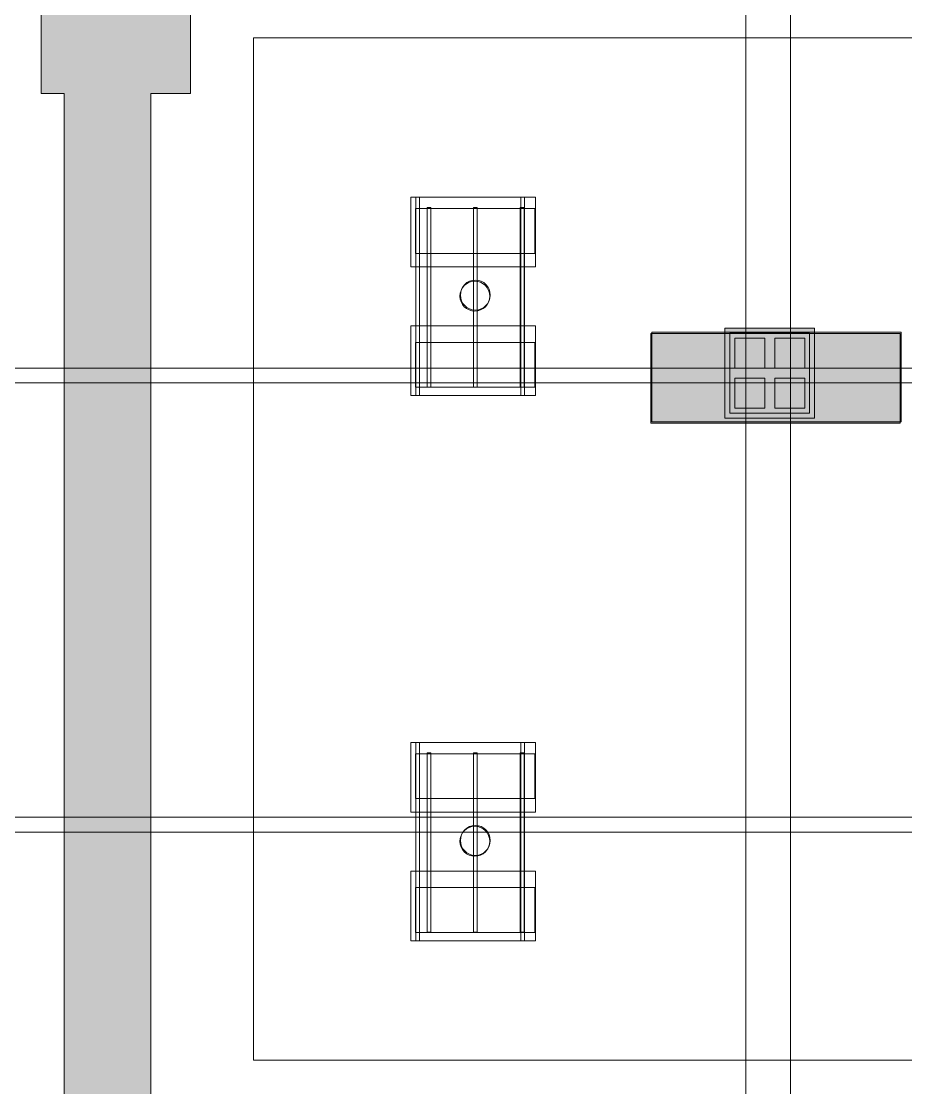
# Model space of a CAD drawing. Header units: inches. Extents: x -10671 to 1761, y -674 to 7170.
# Drawn here: x -1398.5 to -1043.7, y 1891.7 to 2319.4 of the extents above; entities that cross this region are included whole.
import ezdxf

# ---------------------------------------------------------------- set-up
doc = ezdxf.new("R2010")
doc.units = ezdxf.units.IN
doc.header["$LTSCALE"] = 19.2
doc.header["$MEASUREMENT"] = 0
for name, color, linetype, lineweight, true_color in [('DWG-bldg-utility box', 3, 'Continuous', 18, 0x00ff00), ('PDF', 6, 'Continuous', 5, 0xff00ff), ('Venue-Ceiling-HVAC', 7, 'Continuous', 5, 0xbbbbbb), ('Venue-NO HANG ZONE', 7, 'Continuous', 15, 0xdd0000), ('Venue-Rigging Steel-High', 7, 'Continuous', 5, 0x800000), ('Venue-Rigging Steel-Low', 7, 'Continuous', 5, 0x0000dd)]:
    doc.layers.add(name, color=color, linetype=linetype, lineweight=lineweight, true_color=true_color)
for name, color, linetype, lineweight in [('Venue-Ceiling-Lights', 7, 'Continuous', 5), ('Venue-Ceiling-Lights Circuits', 7, 'Continuous', 5), ('Venue-Floor Pockets', 7, 'Continuous', 5)]:
    doc.layers.add(name, color=color, linetype=linetype, lineweight=lineweight)

# ---------------------------------------------------------------- blocks, each defined once
blk = doc.blocks.new('FLOORBOX')
at = {"layer": 'Venue-Floor Pockets', "linetype": 'Continuous', "lineweight": 0, "true_color": 0xaaaaaa}
blk.add_hatch(color=253, dxfattribs=at).paths.add_polyline_path([(-18, 18), (18, 18), (18, -18), (-18, -18)])
at = {"layer": 'Venue-Floor Pockets', "linetype": 'Continuous', "lineweight": 0, "true_color": 0xbbbbbb}
blk.add_hatch(color=9, dxfattribs=at).paths.add_polyline_path([(-16, 16), (16, 16), (16, -16), (-16, -16)])
at = {"layer": 'Venue-Floor Pockets', "linetype": 'Continuous', "lineweight": 0, "true_color": 0xdddddd}
for points in [[(-14, 14), (-2, 14), (-2, 2), (-14, 2)], [(2, 14), (14, 14), (14, 2), (2, 2)], [(-14, -2), (-2, -2), (-2, -14), (-14, -14)], [(2, -2), (14, -2), (14, -14), (2, -14)]]:
    blk.add_hatch(color=254, dxfattribs=at).paths.add_polyline_path(points)
at = {"layer": 'Venue-Floor Pockets', "color": 7, "linetype": 'Continuous', "lineweight": 5, "flags": 128}
for points in [[(-18, 18), (18, 18), (18, -18), (-18, -18)], [(-16, 16), (16, 16), (16, -16), (-16, -16)], [(-14, 14), (-2, 14), (-2, 2), (-14, 2)], [(2, 14), (14, 14), (14, 2), (2, 2)], [(-14, -2), (-2, -2), (-2, -14), (-14, -14)], [(2, -2), (14, -2), (14, -14), (2, -14)]]:
    blk.add_lwpolyline(points, close=True, dxfattribs=at)
blk = doc.blocks.new('Group-2222-1')
at = {"layer": 'PDF'}
for points, invisible_edges in [([(-1222.46, 2208.02, 398), (-1219.91, 2214.18, 398), (-1214.28, 2214.74, 398), (-1222.46, 2208.02, 398)], 15), ([(-1214.28, 2214.74, 398), (-1214.28, 2203.65, 398), (-1222.46, 2208.02, 398), (-1214.28, 2214.74, 398)], 15), ([(-1214.28, 2214.74, 388), (-1219.91, 2214.18, 388), (-1222.46, 2210.36, 388), (-1214.28, 2214.74, 388)], 15), ([(-1214.28, 2203.65, 388), (-1214.28, 2214.74, 388), (-1222.46, 2210.36, 388), (-1214.28, 2203.65, 388)], 15), ([(-1222.46, 2210.36, 398), (-1221.57, 2212.53, 398), (-1219.91, 2214.18, 398), (-1222.46, 2210.36, 398)], 15), ([(-1222.46, 2208.02, 398), (-1222.46, 2210.36, 398), (-1219.91, 2214.18, 398), (-1222.46, 2208.02, 398)], 15), ([(-1219.91, 2214.18, 388), (-1221.57, 2212.53, 388), (-1222.46, 2210.36, 388), (-1219.91, 2214.18, 388)], 15), ([(-1222.46, 2210.36, 398), (-1222.12, 2211.49, 398), (-1221.57, 2212.53, 398), (-1222.46, 2210.36, 398)], 12), ([(-1221.57, 2212.53, 388), (-1222.12, 2211.49, 388), (-1222.46, 2210.36, 388), (-1221.57, 2212.53, 388)], 12), ([(-1221.57, 2212.53, 398), (-1220.82, 2213.44, 398), (-1219.91, 2214.18, 398), (-1221.57, 2212.53, 398)], 12), ([(-1219.91, 2214.18, 388), (-1220.82, 2213.44, 388), (-1221.57, 2212.53, 388), (-1219.91, 2214.18, 388)], 12), ([(-1219.91, 2214.18, 398), (-1218.88, 2214.74, 398), (-1217.75, 2215.08, 398), (-1219.91, 2214.18, 398)], 12), ([(-1219.91, 2214.18, 398), (-1217.75, 2215.08, 398), (-1214.28, 2214.74, 398), (-1219.91, 2214.18, 398)], 15), ([(-1217.75, 2215.08, 388), (-1218.88, 2214.74, 388), (-1219.91, 2214.18, 388), (-1217.75, 2215.08, 388)], 12), ([(-1214.28, 2214.74, 388), (-1217.75, 2215.08, 388), (-1219.91, 2214.18, 388), (-1214.28, 2214.74, 388)], 15), ([(-1217.75, 2215.08, 398), (-1216.58, 2215.19, 398), (-1215.41, 2215.08, 398), (-1217.75, 2215.08, 398)], 12), ([(-1215.41, 2215.08, 388), (-1216.58, 2215.19, 388), (-1217.75, 2215.08, 388), (-1215.41, 2215.08, 388)], 12), ([(-1217.75, 2215.08, 398), (-1215.41, 2215.08, 398), (-1214.28, 2214.74, 398), (-1217.75, 2215.08, 398)], 13), ([(-1214.28, 2214.74, 388), (-1215.41, 2215.08, 388), (-1217.75, 2215.08, 388), (-1214.28, 2214.74, 388)], 14), ([(-1214.28, 2214.74, 398), (-1213.25, 2214.18, 398), (-1212.34, 2213.44, 398), (-1214.28, 2214.74, 398)], 12), ([(-1214.28, 2214.74, 398), (-1212.34, 2213.44, 398), (-1211.59, 2212.53, 398), (-1214.28, 2214.74, 398)], 13), ([(-1214.28, 2214.74, 398), (-1211.59, 2212.53, 398), (-1210.69, 2208.02, 398), (-1214.28, 2214.74, 398)], 15), ([(-1214.28, 2214.74, 398), (-1210.69, 2208.02, 398), (-1214.28, 2203.65, 398), (-1214.28, 2214.74, 398)], 15), ([(-1212.34, 2213.44, 388), (-1213.25, 2214.18, 388), (-1214.28, 2214.74, 388), (-1212.34, 2213.44, 388)], 12), ([(-1211.59, 2212.53, 388), (-1212.34, 2213.44, 388), (-1214.28, 2214.74, 388), (-1211.59, 2212.53, 388)], 14), ([(-1210.69, 2210.36, 388), (-1211.59, 2212.53, 388), (-1214.28, 2214.74, 388), (-1210.69, 2210.36, 388)], 15), ([(-1214.28, 2203.65, 388), (-1210.69, 2210.36, 388), (-1214.28, 2214.74, 388), (-1214.28, 2203.65, 388)], 15), ([(-1211.59, 2212.53, 398), (-1211.04, 2211.49, 398), (-1210.69, 2210.36, 398), (-1211.59, 2212.53, 398)], 12), ([(-1211.59, 2212.53, 398), (-1210.69, 2210.36, 398), (-1210.69, 2208.02, 398), (-1211.59, 2212.53, 398)], 15), ([(-1210.69, 2210.36, 388), (-1211.04, 2211.49, 388), (-1211.59, 2212.53, 388), (-1210.69, 2210.36, 388)], 12), ([(-1222.46, 2208.02, 398), (-1222.58, 2209.19, 398), (-1222.46, 2210.36, 398), (-1222.46, 2208.02, 398)], 12), ([(-1222.46, 2210.36, 388), (-1222.58, 2209.19, 388), (-1222.46, 2208.02, 388), (-1222.46, 2210.36, 388)], 12), ([(-1222.46, 2210.36, 388), (-1222.46, 2208.02, 388), (-1219.91, 2204.2, 388), (-1222.46, 2210.36, 388)], 15), ([(-1222.46, 2210.36, 388), (-1219.91, 2204.2, 388), (-1214.28, 2203.65, 388), (-1222.46, 2210.36, 388)], 15), ([(-1221.57, 2205.86, 398), (-1222.12, 2206.9, 398), (-1222.46, 2208.02, 398), (-1221.57, 2205.86, 398)], 12), ([(-1219.91, 2204.2, 398), (-1221.57, 2205.86, 398), (-1222.46, 2208.02, 398), (-1219.91, 2204.2, 398)], 15), ([(-1214.28, 2203.65, 398), (-1219.91, 2204.2, 398), (-1222.46, 2208.02, 398), (-1214.28, 2203.65, 398)], 15), ([(-1222.46, 2208.02, 388), (-1222.12, 2206.9, 388), (-1221.57, 2205.86, 388), (-1222.46, 2208.02, 388)], 12), ([(-1222.46, 2208.02, 388), (-1221.57, 2205.86, 388), (-1219.91, 2204.2, 388), (-1222.46, 2208.02, 388)], 15), ([(-1214.28, 2203.65, 388), (-1211.59, 2205.86, 388), (-1210.69, 2210.36, 388), (-1214.28, 2203.65, 388)], 15), ([(-1210.69, 2208.02, 398), (-1211.59, 2205.86, 398), (-1214.28, 2203.65, 398), (-1210.69, 2208.02, 398)], 15), ([(-1211.59, 2205.86, 388), (-1210.69, 2208.02, 388), (-1210.69, 2210.36, 388), (-1211.59, 2205.86, 388)], 15), ([(-1210.69, 2208.02, 398), (-1211.04, 2206.9, 398), (-1211.59, 2205.86, 398), (-1210.69, 2208.02, 398)], 12), ([(-1211.59, 2205.86, 388), (-1211.04, 2206.9, 388), (-1210.69, 2208.02, 388), (-1211.59, 2205.86, 388)], 12), ([(-1210.69, 2210.36, 398), (-1210.58, 2209.19, 398), (-1210.69, 2208.02, 398), (-1210.69, 2210.36, 398)], 12), ([(-1210.69, 2208.02, 388), (-1210.58, 2209.19, 388), (-1210.69, 2210.36, 388), (-1210.69, 2208.02, 388)], 12), ([(-1219.91, 2204.2, 398), (-1220.82, 2204.95, 398), (-1221.57, 2205.86, 398), (-1219.91, 2204.2, 398)], 12), ([(-1221.57, 2205.86, 388), (-1220.82, 2204.95, 388), (-1219.91, 2204.2, 388), (-1221.57, 2205.86, 388)], 12), ([(-1217.75, 2203.31, 398), (-1218.88, 2203.65, 398), (-1219.91, 2204.2, 398), (-1217.75, 2203.31, 398)], 12), ([(-1214.28, 2203.65, 398), (-1217.75, 2203.31, 398), (-1219.91, 2204.2, 398), (-1214.28, 2203.65, 398)], 15), ([(-1219.91, 2204.2, 388), (-1218.88, 2203.65, 388), (-1217.75, 2203.31, 388), (-1219.91, 2204.2, 388)], 12), ([(-1219.91, 2204.2, 388), (-1217.75, 2203.31, 388), (-1214.28, 2203.65, 388), (-1219.91, 2204.2, 388)], 15), ([(-1214.28, 2203.65, 398), (-1215.41, 2203.31, 398), (-1217.75, 2203.31, 398), (-1214.28, 2203.65, 398)], 14), ([(-1217.75, 2203.31, 388), (-1215.41, 2203.31, 388), (-1214.28, 2203.65, 388), (-1217.75, 2203.31, 388)], 13), ([(-1215.41, 2203.31, 398), (-1216.58, 2203.19, 398), (-1217.75, 2203.31, 398), (-1215.41, 2203.31, 398)], 12), ([(-1217.75, 2203.31, 388), (-1216.58, 2203.19, 388), (-1215.41, 2203.31, 388), (-1217.75, 2203.31, 388)], 12), ([(-1211.59, 2205.86, 398), (-1212.34, 2204.95, 398), (-1214.28, 2203.65, 398), (-1211.59, 2205.86, 398)], 14), ([(-1214.28, 2203.65, 388), (-1212.34, 2204.95, 388), (-1211.59, 2205.86, 388), (-1214.28, 2203.65, 388)], 13), ([(-1212.34, 2204.95, 398), (-1213.25, 2204.2, 398), (-1214.28, 2203.65, 398), (-1212.34, 2204.95, 398)], 12), ([(-1214.28, 2203.65, 388), (-1213.25, 2204.2, 388), (-1212.34, 2204.95, 388), (-1214.28, 2203.65, 388)], 12)]:
    blk.add_3dface(points, dxfattribs=dict(at, invisible_edges=invisible_edges))
for points in [[(-1222.46, 2210.36, 388), (-1222.46, 2210.36, 398), (-1222.12, 2211.49, 398), (-1222.12, 2211.49, 388)], [(-1222.12, 2211.49, 388), (-1222.12, 2211.49, 398), (-1221.57, 2212.53, 398), (-1221.57, 2212.53, 388)], [(-1221.57, 2212.53, 388), (-1221.57, 2212.53, 398), (-1220.82, 2213.44, 398), (-1220.82, 2213.44, 388)], [(-1220.82, 2213.44, 388), (-1220.82, 2213.44, 398), (-1219.91, 2214.18, 398), (-1219.91, 2214.18, 388)], [(-1219.91, 2214.18, 388), (-1219.91, 2214.18, 398), (-1218.88, 2214.74, 398), (-1218.88, 2214.74, 388)], [(-1218.88, 2214.74, 388), (-1218.88, 2214.74, 398), (-1217.75, 2215.08, 398), (-1217.75, 2215.08, 388)], [(-1217.75, 2215.08, 388), (-1217.75, 2215.08, 398), (-1216.58, 2215.19, 398), (-1216.58, 2215.19, 388)], [(-1216.58, 2215.19, 388), (-1216.58, 2215.19, 398), (-1215.41, 2215.08, 398), (-1215.41, 2215.08, 388)], [(-1215.41, 2215.08, 388), (-1215.41, 2215.08, 398), (-1214.28, 2214.74, 398), (-1214.28, 2214.74, 388)], [(-1214.28, 2214.74, 388), (-1214.28, 2214.74, 398), (-1213.25, 2214.18, 398), (-1213.25, 2214.18, 388)], [(-1213.25, 2214.18, 388), (-1213.25, 2214.18, 398), (-1212.34, 2213.44, 398), (-1212.34, 2213.44, 388)], [(-1212.34, 2213.44, 388), (-1212.34, 2213.44, 398), (-1211.59, 2212.53, 398), (-1211.59, 2212.53, 388)], [(-1211.59, 2212.53, 388), (-1211.59, 2212.53, 398), (-1211.04, 2211.49, 398), (-1211.04, 2211.49, 388)], [(-1211.04, 2211.49, 388), (-1211.04, 2211.49, 398), (-1210.69, 2210.36, 398), (-1210.69, 2210.36, 388)], [(-1222.58, 2209.19, 388), (-1222.58, 2209.19, 398), (-1222.46, 2210.36, 398), (-1222.46, 2210.36, 388)], [(-1222.46, 2208.02, 388), (-1222.46, 2208.02, 398), (-1222.58, 2209.19, 398), (-1222.58, 2209.19, 388)], [(-1222.12, 2206.9, 388), (-1222.12, 2206.9, 398), (-1222.46, 2208.02, 398), (-1222.46, 2208.02, 388)], [(-1221.57, 2205.86, 388), (-1221.57, 2205.86, 398), (-1222.12, 2206.9, 398), (-1222.12, 2206.9, 388)], [(-1211.04, 2206.9, 388), (-1211.04, 2206.9, 398), (-1211.59, 2205.86, 398), (-1211.59, 2205.86, 388)], [(-1210.69, 2208.02, 388), (-1210.69, 2208.02, 398), (-1211.04, 2206.9, 398), (-1211.04, 2206.9, 388)], [(-1210.69, 2210.36, 388), (-1210.69, 2210.36, 398), (-1210.58, 2209.19, 398), (-1210.58, 2209.19, 388)], [(-1210.58, 2209.19, 388), (-1210.58, 2209.19, 398), (-1210.69, 2208.02, 398), (-1210.69, 2208.02, 388)], [(-1220.82, 2204.95, 388), (-1220.82, 2204.95, 398), (-1221.57, 2205.86, 398), (-1221.57, 2205.86, 388)], [(-1219.91, 2204.2, 388), (-1219.91, 2204.2, 398), (-1220.82, 2204.95, 398), (-1220.82, 2204.95, 388)], [(-1218.88, 2203.65, 388), (-1218.88, 2203.65, 398), (-1219.91, 2204.2, 398), (-1219.91, 2204.2, 388)], [(-1217.75, 2203.31, 388), (-1217.75, 2203.31, 398), (-1218.88, 2203.65, 398), (-1218.88, 2203.65, 388)], [(-1216.58, 2203.19, 388), (-1216.58, 2203.19, 398), (-1217.75, 2203.31, 398), (-1217.75, 2203.31, 388)], [(-1215.41, 2203.31, 388), (-1215.41, 2203.31, 398), (-1216.58, 2203.19, 398), (-1216.58, 2203.19, 388)], [(-1214.28, 2203.65, 388), (-1214.28, 2203.65, 398), (-1215.41, 2203.31, 398), (-1215.41, 2203.31, 388)], [(-1213.25, 2204.2, 388), (-1213.25, 2204.2, 398), (-1214.28, 2203.65, 398), (-1214.28, 2203.65, 388)], [(-1212.34, 2204.95, 388), (-1212.34, 2204.95, 398), (-1213.25, 2204.2, 398), (-1213.25, 2204.2, 388)], [(-1211.59, 2205.86, 388), (-1211.59, 2205.86, 398), (-1212.34, 2204.95, 398), (-1212.34, 2204.95, 388)]]:
    blk.add_3dface(points, dxfattribs=at)
blk = doc.blocks.new('Group-2223-1')
at = {"layer": 'PDF'}
for points in [[(-1240.45, 2244.3, 393.91), (-1240.45, 2244.3, 397.91), (-1192.45, 2244.3, 397.91), (-1192.45, 2244.3, 393.91)], [(-1240.45, 2226.3, 393.91), (-1240.45, 2226.3, 397.91), (-1240.45, 2244.3, 397.91), (-1240.45, 2244.3, 393.91)], [(-1192.45, 2244.3, 397.91), (-1240.45, 2244.3, 397.91), (-1240.45, 2226.3, 397.91), (-1192.45, 2226.3, 397.91)], [(-1192.45, 2226.3, 393.91), (-1240.45, 2226.3, 393.91), (-1240.45, 2244.3, 393.91), (-1192.45, 2244.3, 393.91)], [(-1192.45, 2244.3, 393.91), (-1192.45, 2244.3, 397.91), (-1192.45, 2226.3, 397.91), (-1192.45, 2226.3, 393.91)], [(-1192.45, 2226.3, 393.91), (-1192.45, 2226.3, 397.91), (-1240.45, 2226.3, 397.91), (-1240.45, 2226.3, 393.91)]]:
    blk.add_3dface(points, dxfattribs=at)
blk = doc.blocks.new('Group-2224-1')
at = {"layer": 'PDF'}
for points in [[(-1198.35, 2244.69, 397.97), (-1198.35, 2244.69, 398.97), (-1196.85, 2244.69, 398.97), (-1196.85, 2244.69, 397.97)], [(-1198.35, 2172.69, 397.97), (-1198.35, 2172.69, 398.97), (-1198.35, 2244.69, 398.97), (-1198.35, 2244.69, 397.97)], [(-1196.85, 2244.69, 398.97), (-1198.35, 2244.69, 398.97), (-1198.35, 2172.69, 398.97), (-1196.85, 2172.69, 398.97)], [(-1196.85, 2172.69, 397.97), (-1198.35, 2172.69, 397.97), (-1198.35, 2244.69, 397.97), (-1196.85, 2244.69, 397.97)], [(-1196.85, 2244.69, 397.97), (-1196.85, 2244.69, 398.97), (-1196.85, 2172.69, 398.97), (-1196.85, 2172.69, 397.97)], [(-1196.85, 2172.69, 397.97), (-1196.85, 2172.69, 398.97), (-1198.35, 2172.69, 398.97), (-1198.35, 2172.69, 397.97)]]:
    blk.add_3dface(points, dxfattribs=at)
blk = doc.blocks.new('Group-2225-1')
at = {"layer": 'PDF'}
for points in [[(-1217.17, 2244.69, 397.97), (-1217.17, 2244.69, 398.97), (-1215.67, 2244.69, 398.97), (-1215.67, 2244.69, 397.97)], [(-1217.17, 2172.69, 397.97), (-1217.17, 2172.69, 398.97), (-1217.17, 2244.69, 398.97), (-1217.17, 2244.69, 397.97)], [(-1215.67, 2244.69, 398.97), (-1217.17, 2244.69, 398.97), (-1217.17, 2172.69, 398.97), (-1215.67, 2172.69, 398.97)], [(-1215.67, 2172.69, 397.97), (-1217.17, 2172.69, 397.97), (-1217.17, 2244.69, 397.97), (-1215.67, 2244.69, 397.97)], [(-1215.67, 2244.69, 397.97), (-1215.67, 2244.69, 398.97), (-1215.67, 2172.69, 398.97), (-1215.67, 2172.69, 397.97)], [(-1215.67, 2172.69, 397.97), (-1215.67, 2172.69, 398.97), (-1217.17, 2172.69, 398.97), (-1217.17, 2172.69, 397.97)]]:
    blk.add_3dface(points, dxfattribs=at)
blk = doc.blocks.new('Group-2226-1')
at = {"layer": 'PDF'}
for points in [[(-1235.77, 2244.69, 397.97), (-1235.77, 2244.69, 398.97), (-1234.27, 2244.69, 398.97), (-1234.27, 2244.69, 397.97)], [(-1235.77, 2172.69, 397.97), (-1235.77, 2172.69, 398.97), (-1235.77, 2244.69, 398.97), (-1235.77, 2244.69, 397.97)], [(-1234.27, 2244.69, 398.97), (-1235.77, 2244.69, 398.97), (-1235.77, 2172.69, 398.97), (-1234.27, 2172.69, 398.97)], [(-1234.27, 2172.69, 397.97), (-1235.77, 2172.69, 397.97), (-1235.77, 2244.69, 397.97), (-1234.27, 2244.69, 397.97)], [(-1234.27, 2244.69, 397.97), (-1234.27, 2244.69, 398.97), (-1234.27, 2172.69, 398.97), (-1234.27, 2172.69, 397.97)], [(-1234.27, 2172.69, 397.97), (-1234.27, 2172.69, 398.97), (-1235.77, 2172.69, 398.97), (-1235.77, 2172.69, 397.97)]]:
    blk.add_3dface(points, dxfattribs=at)
blk = doc.blocks.new('Group-2227-1')
at = {"layer": 'PDF'}
for points in [[(-1240.45, 2190.67, 393.91), (-1240.45, 2190.67, 397.91), (-1192.45, 2190.67, 397.91), (-1192.45, 2190.67, 393.91)], [(-1240.45, 2172.67, 393.91), (-1240.45, 2172.67, 397.91), (-1240.45, 2190.67, 397.91), (-1240.45, 2190.67, 393.91)], [(-1192.45, 2190.67, 397.91), (-1240.45, 2190.67, 397.91), (-1240.45, 2172.67, 397.91), (-1192.45, 2172.67, 397.91)], [(-1192.45, 2172.67, 393.91), (-1240.45, 2172.67, 393.91), (-1240.45, 2190.67, 393.91), (-1192.45, 2190.67, 393.91)], [(-1192.45, 2190.67, 393.91), (-1192.45, 2190.67, 397.91), (-1192.45, 2172.67, 397.91), (-1192.45, 2172.67, 393.91)], [(-1192.45, 2172.67, 393.91), (-1192.45, 2172.67, 397.91), (-1240.45, 2172.67, 397.91), (-1240.45, 2172.67, 393.91)]]:
    blk.add_3dface(points, dxfattribs=at)
blk = doc.blocks.new('Group-2228-1')
at = {"layer": 'PDF'}
for name in ['Group-2223-1', 'Group-2226-1', 'Group-2225-1', 'Group-2224-1', 'Group-2222-1', 'Group-2227-1']:
    blk.add_blockref(name, (0, 0), dxfattribs=at)
blk = doc.blocks.new('Group-2229-1')
at = {"layer": 'PDF'}
for points, invisible_edges in [([(-1222.46, 1989.38, 398), (-1222.12, 1992.84, 398), (-1219.91, 1995.54, 398), (-1222.46, 1989.38, 398)], 15), ([(-1222.46, 1989.38, 398), (-1219.91, 1995.54, 398), (-1211.04, 1992.84, 398), (-1222.46, 1989.38, 398)], 15), ([(-1217.75, 1996.43, 388), (-1219.91, 1995.54, 388), (-1222.12, 1992.84, 388), (-1217.75, 1996.43, 388)], 15), ([(-1213.25, 1995.54, 388), (-1217.75, 1996.43, 388), (-1222.12, 1992.84, 388), (-1213.25, 1995.54, 388)], 15), ([(-1222.12, 1992.84, 398), (-1221.57, 1993.88, 398), (-1219.91, 1995.54, 398), (-1222.12, 1992.84, 398)], 14), ([(-1219.91, 1995.54, 388), (-1221.57, 1993.88, 388), (-1222.12, 1992.84, 388), (-1219.91, 1995.54, 388)], 13), ([(-1210.69, 1989.38, 388), (-1213.25, 1995.54, 388), (-1222.12, 1992.84, 388), (-1210.69, 1989.38, 388)], 15), ([(-1221.57, 1993.88, 398), (-1220.82, 1994.79, 398), (-1219.91, 1995.54, 398), (-1221.57, 1993.88, 398)], 12), ([(-1219.91, 1995.54, 388), (-1220.82, 1994.79, 388), (-1221.57, 1993.88, 388), (-1219.91, 1995.54, 388)], 12), ([(-1219.91, 1995.54, 398), (-1218.88, 1996.09, 398), (-1217.75, 1996.43, 398), (-1219.91, 1995.54, 398)], 12), ([(-1219.91, 1995.54, 398), (-1217.75, 1996.43, 398), (-1215.41, 1996.43, 398), (-1219.91, 1995.54, 398)], 15), ([(-1219.91, 1995.54, 398), (-1215.41, 1996.43, 398), (-1211.04, 1992.84, 398), (-1219.91, 1995.54, 398)], 15), ([(-1217.75, 1996.43, 388), (-1218.88, 1996.09, 388), (-1219.91, 1995.54, 388), (-1217.75, 1996.43, 388)], 12), ([(-1217.75, 1996.43, 398), (-1216.58, 1996.55, 398), (-1215.41, 1996.43, 398), (-1217.75, 1996.43, 398)], 12), ([(-1215.41, 1996.43, 388), (-1216.58, 1996.55, 388), (-1217.75, 1996.43, 388), (-1215.41, 1996.43, 388)], 12), ([(-1213.25, 1995.54, 388), (-1215.41, 1996.43, 388), (-1217.75, 1996.43, 388), (-1213.25, 1995.54, 388)], 15), ([(-1215.41, 1996.43, 398), (-1214.28, 1996.09, 398), (-1213.25, 1995.54, 398), (-1215.41, 1996.43, 398)], 12), ([(-1215.41, 1996.43, 398), (-1213.25, 1995.54, 398), (-1211.04, 1992.84, 398), (-1215.41, 1996.43, 398)], 15), ([(-1213.25, 1995.54, 388), (-1214.28, 1996.09, 388), (-1215.41, 1996.43, 388), (-1213.25, 1995.54, 388)], 12), ([(-1213.25, 1995.54, 398), (-1212.34, 1994.79, 398), (-1211.59, 1993.88, 398), (-1213.25, 1995.54, 398)], 12), ([(-1213.25, 1995.54, 398), (-1211.59, 1993.88, 398), (-1211.04, 1992.84, 398), (-1213.25, 1995.54, 398)], 13), ([(-1211.59, 1993.88, 388), (-1212.34, 1994.79, 388), (-1213.25, 1995.54, 388), (-1211.59, 1993.88, 388)], 12), ([(-1211.04, 1992.84, 388), (-1211.59, 1993.88, 388), (-1213.25, 1995.54, 388), (-1211.04, 1992.84, 388)], 14), ([(-1210.69, 1989.38, 388), (-1211.04, 1992.84, 388), (-1213.25, 1995.54, 388), (-1210.69, 1989.38, 388)], 15), ([(-1222.58, 1990.55, 398), (-1222.46, 1991.72, 398), (-1222.12, 1992.84, 398), (-1222.58, 1990.55, 398)], 12), ([(-1222.46, 1989.38, 398), (-1222.58, 1990.55, 398), (-1222.12, 1992.84, 398), (-1222.46, 1989.38, 398)], 14), ([(-1222.12, 1992.84, 388), (-1222.46, 1991.72, 388), (-1222.58, 1990.55, 388), (-1222.12, 1992.84, 388)], 12), ([(-1222.12, 1992.84, 388), (-1222.58, 1990.55, 388), (-1222.46, 1989.38, 388), (-1222.12, 1992.84, 388)], 13), ([(-1211.04, 1992.84, 398), (-1213.25, 1985.56, 398), (-1222.46, 1989.38, 398), (-1211.04, 1992.84, 398)], 15), ([(-1222.12, 1992.84, 388), (-1222.46, 1989.38, 388), (-1219.91, 1985.56, 388), (-1222.12, 1992.84, 388)], 15), ([(-1221.57, 1987.21, 398), (-1222.12, 1988.25, 398), (-1222.46, 1989.38, 398), (-1221.57, 1987.21, 398)], 12), ([(-1219.91, 1985.56, 398), (-1221.57, 1987.21, 398), (-1222.46, 1989.38, 398), (-1219.91, 1985.56, 398)], 15), ([(-1217.75, 1984.66, 398), (-1219.91, 1985.56, 398), (-1222.46, 1989.38, 398), (-1217.75, 1984.66, 398)], 15), ([(-1213.25, 1985.56, 398), (-1217.75, 1984.66, 398), (-1222.46, 1989.38, 398), (-1213.25, 1985.56, 398)], 15), ([(-1222.46, 1989.38, 388), (-1222.12, 1988.25, 388), (-1221.57, 1987.21, 388), (-1222.46, 1989.38, 388)], 12), ([(-1222.46, 1989.38, 388), (-1221.57, 1987.21, 388), (-1219.91, 1985.56, 388), (-1222.46, 1989.38, 388)], 15), ([(-1222.12, 1992.84, 388), (-1219.91, 1985.56, 388), (-1210.69, 1989.38, 388), (-1222.12, 1992.84, 388)], 15), ([(-1219.91, 1985.56, 388), (-1215.41, 1984.66, 388), (-1210.69, 1989.38, 388), (-1219.91, 1985.56, 388)], 15), ([(-1215.41, 1984.66, 388), (-1213.25, 1985.56, 388), (-1210.69, 1989.38, 388), (-1215.41, 1984.66, 388)], 15), ([(-1211.04, 1992.84, 398), (-1210.69, 1989.38, 398), (-1213.25, 1985.56, 398), (-1211.04, 1992.84, 398)], 15), ([(-1210.69, 1989.38, 398), (-1211.59, 1987.21, 398), (-1213.25, 1985.56, 398), (-1210.69, 1989.38, 398)], 15), ([(-1213.25, 1985.56, 388), (-1211.59, 1987.21, 388), (-1210.69, 1989.38, 388), (-1213.25, 1985.56, 388)], 15), ([(-1210.69, 1989.38, 398), (-1211.04, 1988.25, 398), (-1211.59, 1987.21, 398), (-1210.69, 1989.38, 398)], 12), ([(-1211.59, 1987.21, 388), (-1211.04, 1988.25, 388), (-1210.69, 1989.38, 388), (-1211.59, 1987.21, 388)], 12), ([(-1211.04, 1992.84, 398), (-1210.69, 1991.72, 398), (-1210.58, 1990.55, 398), (-1211.04, 1992.84, 398)], 12), ([(-1211.04, 1992.84, 398), (-1210.58, 1990.55, 398), (-1210.69, 1989.38, 398), (-1211.04, 1992.84, 398)], 13), ([(-1210.58, 1990.55, 388), (-1210.69, 1991.72, 388), (-1211.04, 1992.84, 388), (-1210.58, 1990.55, 388)], 12), ([(-1210.69, 1989.38, 388), (-1210.58, 1990.55, 388), (-1211.04, 1992.84, 388), (-1210.69, 1989.38, 388)], 14), ([(-1219.91, 1985.56, 398), (-1220.82, 1986.31, 398), (-1221.57, 1987.21, 398), (-1219.91, 1985.56, 398)], 12), ([(-1221.57, 1987.21, 388), (-1220.82, 1986.31, 388), (-1219.91, 1985.56, 388), (-1221.57, 1987.21, 388)], 12), ([(-1217.75, 1984.66, 398), (-1218.88, 1985.01, 398), (-1219.91, 1985.56, 398), (-1217.75, 1984.66, 398)], 12), ([(-1219.91, 1985.56, 388), (-1218.88, 1985.01, 388), (-1217.75, 1984.66, 388), (-1219.91, 1985.56, 388)], 12), ([(-1219.91, 1985.56, 388), (-1217.75, 1984.66, 388), (-1215.41, 1984.66, 388), (-1219.91, 1985.56, 388)], 15), ([(-1213.25, 1985.56, 398), (-1215.41, 1984.66, 398), (-1217.75, 1984.66, 398), (-1213.25, 1985.56, 398)], 15), ([(-1215.41, 1984.66, 398), (-1216.58, 1984.55, 398), (-1217.75, 1984.66, 398), (-1215.41, 1984.66, 398)], 12), ([(-1217.75, 1984.66, 388), (-1216.58, 1984.55, 388), (-1215.41, 1984.66, 388), (-1217.75, 1984.66, 388)], 12), ([(-1213.25, 1985.56, 398), (-1214.28, 1985.01, 398), (-1215.41, 1984.66, 398), (-1213.25, 1985.56, 398)], 12), ([(-1215.41, 1984.66, 388), (-1214.28, 1985.01, 388), (-1213.25, 1985.56, 388), (-1215.41, 1984.66, 388)], 12), ([(-1211.59, 1987.21, 398), (-1212.34, 1986.31, 398), (-1213.25, 1985.56, 398), (-1211.59, 1987.21, 398)], 12), ([(-1213.25, 1985.56, 388), (-1212.34, 1986.31, 388), (-1211.59, 1987.21, 388), (-1213.25, 1985.56, 388)], 12)]:
    blk.add_3dface(points, dxfattribs=dict(at, invisible_edges=invisible_edges))
for points in [[(-1222.12, 1992.84, 388), (-1222.12, 1992.84, 398), (-1221.57, 1993.88, 398), (-1221.57, 1993.88, 388)], [(-1221.57, 1993.88, 388), (-1221.57, 1993.88, 398), (-1220.82, 1994.79, 398), (-1220.82, 1994.79, 388)], [(-1220.82, 1994.79, 388), (-1220.82, 1994.79, 398), (-1219.91, 1995.54, 398), (-1219.91, 1995.54, 388)], [(-1219.91, 1995.54, 388), (-1219.91, 1995.54, 398), (-1218.88, 1996.09, 398), (-1218.88, 1996.09, 388)], [(-1218.88, 1996.09, 388), (-1218.88, 1996.09, 398), (-1217.75, 1996.43, 398), (-1217.75, 1996.43, 388)], [(-1217.75, 1996.43, 388), (-1217.75, 1996.43, 398), (-1216.58, 1996.55, 398), (-1216.58, 1996.55, 388)], [(-1216.58, 1996.55, 388), (-1216.58, 1996.55, 398), (-1215.41, 1996.43, 398), (-1215.41, 1996.43, 388)], [(-1215.41, 1996.43, 388), (-1215.41, 1996.43, 398), (-1214.28, 1996.09, 398), (-1214.28, 1996.09, 388)], [(-1214.28, 1996.09, 388), (-1214.28, 1996.09, 398), (-1213.25, 1995.54, 398), (-1213.25, 1995.54, 388)], [(-1213.25, 1995.54, 388), (-1213.25, 1995.54, 398), (-1212.34, 1994.79, 398), (-1212.34, 1994.79, 388)], [(-1212.34, 1994.79, 388), (-1212.34, 1994.79, 398), (-1211.59, 1993.88, 398), (-1211.59, 1993.88, 388)], [(-1211.59, 1993.88, 388), (-1211.59, 1993.88, 398), (-1211.04, 1992.84, 398), (-1211.04, 1992.84, 388)], [(-1222.58, 1990.55, 388), (-1222.58, 1990.55, 398), (-1222.46, 1991.72, 398), (-1222.46, 1991.72, 388)], [(-1222.46, 1989.38, 388), (-1222.46, 1989.38, 398), (-1222.58, 1990.55, 398), (-1222.58, 1990.55, 388)], [(-1222.46, 1991.72, 388), (-1222.46, 1991.72, 398), (-1222.12, 1992.84, 398), (-1222.12, 1992.84, 388)], [(-1222.12, 1988.25, 388), (-1222.12, 1988.25, 398), (-1222.46, 1989.38, 398), (-1222.46, 1989.38, 388)], [(-1211.04, 1992.84, 388), (-1211.04, 1992.84, 398), (-1210.69, 1991.72, 398), (-1210.69, 1991.72, 388)], [(-1210.69, 1989.38, 388), (-1210.69, 1989.38, 398), (-1211.04, 1988.25, 398), (-1211.04, 1988.25, 388)], [(-1210.69, 1991.72, 388), (-1210.69, 1991.72, 398), (-1210.58, 1990.55, 398), (-1210.58, 1990.55, 388)], [(-1210.58, 1990.55, 388), (-1210.58, 1990.55, 398), (-1210.69, 1989.38, 398), (-1210.69, 1989.38, 388)], [(-1221.57, 1987.21, 388), (-1221.57, 1987.21, 398), (-1222.12, 1988.25, 398), (-1222.12, 1988.25, 388)], [(-1220.82, 1986.31, 388), (-1220.82, 1986.31, 398), (-1221.57, 1987.21, 398), (-1221.57, 1987.21, 388)], [(-1219.91, 1985.56, 388), (-1219.91, 1985.56, 398), (-1220.82, 1986.31, 398), (-1220.82, 1986.31, 388)], [(-1218.88, 1985.01, 388), (-1218.88, 1985.01, 398), (-1219.91, 1985.56, 398), (-1219.91, 1985.56, 388)], [(-1217.75, 1984.66, 388), (-1217.75, 1984.66, 398), (-1218.88, 1985.01, 398), (-1218.88, 1985.01, 388)], [(-1216.58, 1984.55, 388), (-1216.58, 1984.55, 398), (-1217.75, 1984.66, 398), (-1217.75, 1984.66, 388)], [(-1215.41, 1984.66, 388), (-1215.41, 1984.66, 398), (-1216.58, 1984.55, 398), (-1216.58, 1984.55, 388)], [(-1214.28, 1985.01, 388), (-1214.28, 1985.01, 398), (-1215.41, 1984.66, 398), (-1215.41, 1984.66, 388)], [(-1213.25, 1985.56, 388), (-1213.25, 1985.56, 398), (-1214.28, 1985.01, 398), (-1214.28, 1985.01, 388)], [(-1212.34, 1986.31, 388), (-1212.34, 1986.31, 398), (-1213.25, 1985.56, 398), (-1213.25, 1985.56, 388)], [(-1211.59, 1987.21, 388), (-1211.59, 1987.21, 398), (-1212.34, 1986.31, 398), (-1212.34, 1986.31, 388)], [(-1211.04, 1988.25, 388), (-1211.04, 1988.25, 398), (-1211.59, 1987.21, 398), (-1211.59, 1987.21, 388)]]:
    blk.add_3dface(points, dxfattribs=at)
blk = doc.blocks.new('Group-2230-1')
at = {"layer": 'PDF'}
for points in [[(-1240.45, 2025.65, 393.91), (-1240.45, 2025.65, 397.91), (-1192.45, 2025.65, 397.91), (-1192.45, 2025.65, 393.91)], [(-1240.45, 2007.65, 393.91), (-1240.45, 2007.65, 397.91), (-1240.45, 2025.65, 397.91), (-1240.45, 2025.65, 393.91)], [(-1192.45, 2025.65, 397.91), (-1240.45, 2025.65, 397.91), (-1240.45, 2007.65, 397.91), (-1192.45, 2007.65, 397.91)], [(-1192.45, 2007.65, 393.91), (-1240.45, 2007.65, 393.91), (-1240.45, 2025.65, 393.91), (-1192.45, 2025.65, 393.91)], [(-1192.45, 2025.65, 393.91), (-1192.45, 2025.65, 397.91), (-1192.45, 2007.65, 397.91), (-1192.45, 2007.65, 393.91)], [(-1192.45, 2007.65, 393.91), (-1192.45, 2007.65, 397.91), (-1240.45, 2007.65, 397.91), (-1240.45, 2007.65, 393.91)]]:
    blk.add_3dface(points, dxfattribs=at)
blk = doc.blocks.new('Group-2231-1')
at = {"layer": 'PDF'}
for points in [[(-1198.35, 2026.05, 397.97), (-1198.35, 2026.05, 398.97), (-1196.85, 2026.05, 398.97), (-1196.85, 2026.05, 397.97)], [(-1198.35, 1954.05, 397.97), (-1198.35, 1954.05, 398.97), (-1198.35, 2026.05, 398.97), (-1198.35, 2026.05, 397.97)], [(-1196.85, 2026.05, 398.97), (-1198.35, 2026.05, 398.97), (-1198.35, 1954.05, 398.97), (-1196.85, 1954.05, 398.97)], [(-1196.85, 1954.05, 397.97), (-1198.35, 1954.05, 397.97), (-1198.35, 2026.05, 397.97), (-1196.85, 2026.05, 397.97)], [(-1196.85, 2026.05, 397.97), (-1196.85, 2026.05, 398.97), (-1196.85, 1954.05, 398.97), (-1196.85, 1954.05, 397.97)], [(-1196.85, 1954.05, 397.97), (-1196.85, 1954.05, 398.97), (-1198.35, 1954.05, 398.97), (-1198.35, 1954.05, 397.97)]]:
    blk.add_3dface(points, dxfattribs=at)
blk = doc.blocks.new('Group-2232-1')
at = {"layer": 'PDF'}
for points in [[(-1217.17, 2026.05, 397.97), (-1217.17, 2026.05, 398.97), (-1215.67, 2026.05, 398.97), (-1215.67, 2026.05, 397.97)], [(-1217.17, 1954.05, 397.97), (-1217.17, 1954.05, 398.97), (-1217.17, 2026.05, 398.97), (-1217.17, 2026.05, 397.97)], [(-1215.67, 2026.05, 398.97), (-1217.17, 2026.05, 398.97), (-1217.17, 1954.05, 398.97), (-1215.67, 1954.05, 398.97)], [(-1215.67, 1954.05, 397.97), (-1217.17, 1954.05, 397.97), (-1217.17, 2026.05, 397.97), (-1215.67, 2026.05, 397.97)], [(-1215.67, 2026.05, 397.97), (-1215.67, 2026.05, 398.97), (-1215.67, 1954.05, 398.97), (-1215.67, 1954.05, 397.97)], [(-1215.67, 1954.05, 397.97), (-1215.67, 1954.05, 398.97), (-1217.17, 1954.05, 398.97), (-1217.17, 1954.05, 397.97)]]:
    blk.add_3dface(points, dxfattribs=at)
blk = doc.blocks.new('Group-2233-1')
at = {"layer": 'PDF'}
for points in [[(-1235.77, 2026.05, 397.97), (-1235.77, 2026.05, 398.97), (-1234.27, 2026.05, 398.97), (-1234.27, 2026.05, 397.97)], [(-1235.77, 1954.05, 397.97), (-1235.77, 1954.05, 398.97), (-1235.77, 2026.05, 398.97), (-1235.77, 2026.05, 397.97)], [(-1234.27, 2026.05, 398.97), (-1235.77, 2026.05, 398.97), (-1235.77, 1954.05, 398.97), (-1234.27, 1954.05, 398.97)], [(-1234.27, 1954.05, 397.97), (-1235.77, 1954.05, 397.97), (-1235.77, 2026.05, 397.97), (-1234.27, 2026.05, 397.97)], [(-1234.27, 2026.05, 397.97), (-1234.27, 2026.05, 398.97), (-1234.27, 1954.05, 398.97), (-1234.27, 1954.05, 397.97)], [(-1234.27, 1954.05, 397.97), (-1234.27, 1954.05, 398.97), (-1235.77, 1954.05, 398.97), (-1235.77, 1954.05, 397.97)]]:
    blk.add_3dface(points, dxfattribs=at)
blk = doc.blocks.new('Group-2234-1')
at = {"layer": 'PDF'}
for points in [[(-1240.45, 1972.02, 393.91), (-1240.45, 1972.02, 397.91), (-1192.45, 1972.02, 397.91), (-1192.45, 1972.02, 393.91)], [(-1240.45, 1954.02, 393.91), (-1240.45, 1954.02, 397.91), (-1240.45, 1972.02, 397.91), (-1240.45, 1972.02, 393.91)], [(-1192.45, 1972.02, 397.91), (-1240.45, 1972.02, 397.91), (-1240.45, 1954.02, 397.91), (-1192.45, 1954.02, 397.91)], [(-1192.45, 1954.02, 393.91), (-1240.45, 1954.02, 393.91), (-1240.45, 1972.02, 393.91), (-1192.45, 1972.02, 393.91)], [(-1192.45, 1972.02, 393.91), (-1192.45, 1972.02, 397.91), (-1192.45, 1954.02, 397.91), (-1192.45, 1954.02, 393.91)], [(-1192.45, 1954.02, 393.91), (-1192.45, 1954.02, 397.91), (-1240.45, 1954.02, 397.91), (-1240.45, 1954.02, 393.91)]]:
    blk.add_3dface(points, dxfattribs=at)
blk = doc.blocks.new('Group-2235-1')
at = {"layer": 'PDF'}
for name in ['Group-2230-1', 'Group-2233-1', 'Group-2232-1', 'Group-2231-1', 'Group-2229-1', 'Group-2234-1']:
    blk.add_blockref(name, (0, 0), dxfattribs=at)
blk = doc.blocks.new('Group-2849-1')
at = {"layer": 'Venue-Ceiling-Lights', "color": 7, "linetype": 'Continuous', "lineweight": 5, "flags": 128}
for points in [[(-1242.3, 2030.19), (-1192.3, 2030.19), (-1192.3, 2002.19), (-1242.3, 2002.19)], [(-1240.24, 2030.19), (-1238.74, 2030.19), (-1238.74, 1950.61), (-1240.24, 1950.61)], [(-1198.15, 2030.19), (-1196.65, 2030.19), (-1196.65, 1950.61), (-1198.15, 1950.61)], [(-1242.3, 1978.61), (-1192.3, 1978.61), (-1192.3, 1950.61), (-1242.3, 1950.61)]]:
    blk.add_lwpolyline(points, close=True, dxfattribs=at)
at = {"layer": 'Venue-Ceiling-Lights', "color": 7, "linetype": 'Continuous', "lineweight": 5}
blk.add_circle((-1216.38, 1990.9), 6, dxfattribs=at)
blk = doc.blocks.new('Group-2858-1')
at = {"layer": 'Venue-Ceiling-Lights', "color": 7, "linetype": 'Continuous', "lineweight": 5, "flags": 128}
for points in [[(-1242.3, 2248.92), (-1192.3, 2248.92), (-1192.3, 2220.92), (-1242.3, 2220.92)], [(-1240.24, 2248.92), (-1238.74, 2248.92), (-1238.74, 2169.34), (-1240.24, 2169.34)], [(-1198.15, 2248.92), (-1196.65, 2248.92), (-1196.65, 2169.34), (-1198.15, 2169.34)], [(-1242.3, 2197.34), (-1192.3, 2197.34), (-1192.3, 2169.34), (-1242.3, 2169.34)]]:
    blk.add_lwpolyline(points, close=True, dxfattribs=at)
at = {"layer": 'Venue-Ceiling-Lights', "color": 7, "linetype": 'Continuous', "lineweight": 5}
blk.add_circle((-1216.38, 2209.63), 6, dxfattribs=at)

msp = doc.modelspace()

# ---------------------------------------------------------------- hatches: boundary and pattern name
at = {"layer": 'Venue-Ceiling-HVAC', "linetype": 'Continuous', "lineweight": 0, "true_color": 0xbbbbbb}
msp.add_hatch(color=9, dxfattribs=at).paths.add_polyline_path([(-1056.48, 2457.24), (-1346.4, 2457.24), (-1346.52, 2458.02), (-1381.29, 2458.02), (-1381.29, 2350.48), (-1390.59, 2350.48), (-1390.59, 2290.48), (-1381.29, 2290.48), (-1381.29, 1800.27), (-1390.59, 1800.28), (-1390.59, 1740.28), (-1381.29, 1740.28), (-1381.29, 1325.9), (-1390.59, 1325.9), (-1390.59, 1265.87), (-1381.29, 1265.87), (-1381.29, 795.08), (-1390.59, 795.08), (-1390.59, 735.08), (-1381.28, 735.08), (-1381.28, 233.84), (-1391.45, 233.84), (-1391.45, 173.84), (-1331.45, 173.84), (-1331.45, 233.84), (-1346.46, 233.84), (-1346.46, 735.08), (-1330.59, 735.08), (-1330.59, 795.08), (-1346.53, 795.08), (-1346.53, 1265.96), (-1330.59, 1265.96), (-1330.59, 1325.87), (-1346.53, 1325.87), (-1346.53, 1740.33), (-1330.53, 1740.33), (-1330.53, 1800.33), (-1346.53, 1800.33), (-1346.53, 2290.48), (-1330.59, 2290.48), (-1330.59, 2350.48), (-1346.53, 2350.48), (-1346.53, 2422.46), (-1056.48, 2422.47)])
at = {"layer": 'Venue-NO HANG ZONE', "linetype": 'Continuous', "lineweight": 0}
msp.add_hatch(color=7, dxfattribs=at).paths.add_polyline_path([(-1145.99, 2158.25), (-1145.99, 2194.25), (-1045.99, 2194.25), (-1045.99, 2158.25)])

# ---------------------------------------------------------------- linework, layer by layer
at = {"layer": 'Venue-Ceiling-HVAC', "flags": 128}
msp.add_lwpolyline([(-1346.53, 1325.87), (-1346.53, 1740.33), (-1330.53, 1740.33), (-1330.53, 1800.33), (-1346.53, 1800.33), (-1346.53, 2290.48), (-1330.59, 2290.48), (-1330.59, 2350.48), (-1346.53, 2350.48), (-1346.53, 2422.46), (-1056.48, 2422.47), (-1056.48, 2457.24), (-1346.4, 2457.24), (-1346.52, 2458.02), (-1381.29, 2458.02), (-1381.29, 2350.48), (-1390.59, 2350.48), (-1390.59, 2290.48), (-1381.29, 2290.48), (-1381.29, 1800.27), (-1390.59, 1800.28), (-1390.59, 1740.28), (-1381.29, 1740.28), (-1381.29, 1325.9)], dxfattribs=at)
at = {"layer": 'Venue-Ceiling-Lights Circuits', "color": 7, "linetype": 'Continuous', "lineweight": 5, "flags": 128}
msp.add_lwpolyline([(-1305.36, 1902.8), (-1305.36, 2312.8), (-436.68, 2312.8), (-436.68, 1902.8)], close=True, dxfattribs=at)
at = {"layer": 'Venue-NO HANG ZONE', "flags": 128}
msp.add_lwpolyline([(-1145.99, 2158.25), (-1145.99, 2194.25), (-1045.99, 2194.25), (-1045.99, 2158.25)], close=True, dxfattribs=at)
at = {"layer": 'Venue-NO HANG ZONE'}
for points in [[(-1145.53, 2158.8, 1), (-1145.53, 2194.8, 1), (-1045.53, 2194.8, 1), (-1045.53, 2158.8, 1)], [(-1145.53, 2158.8), (-1145.53, 2194.8), (-1045.53, 2194.8), (-1045.53, 2158.8)], [(-1145.53, 2194.8), (-1145.53, 2194.8, 1), (-1045.53, 2194.8, 1), (-1045.53, 2194.8)], [(-1145.53, 2158.8), (-1145.53, 2158.8, 1), (-1145.53, 2194.8, 1), (-1145.53, 2194.8)], [(-1045.53, 2194.8), (-1045.53, 2194.8, 1), (-1045.53, 2158.8, 1), (-1045.53, 2158.8)], [(-1045.53, 2158.8), (-1045.53, 2158.8, 1), (-1145.53, 2158.8, 1), (-1145.53, 2158.8)]]:
    msp.add_3dface(points, dxfattribs=at)
at = {"layer": 'Venue-Rigging Steel-High'}
for p, q in [((-2534.99, 2180.37), (-15.65, 2180.37)), ((-2534.99, 2174.37), (-15.65, 2174.37)), ((-2534.99, 2000.22), (-15.65, 2000.22)), ((-2534.99, 1994.22), (-15.65, 1994.22))]:
    msp.add_line(p, q, dxfattribs=at)
at = {"layer": 'Venue-Rigging Steel-Low'}
for p, q in [((-1107.91, 33.26), (-1107.91, 2523.04)), ((-1089.91, 33.26), (-1089.91, 2523.04))]:
    msp.add_line(p, q, dxfattribs=at)

# ---------------------------------------------------------------- block references
at = {"layer": 'DWG-bldg-utility box', "rotation": 90}
msp.add_blockref('FLOORBOX', (-1098.26, 2178.29), dxfattribs=at)
at = {"layer": 'PDF'}
for name in ['Group-2228-1', 'Group-2235-1']:
    msp.add_blockref(name, (0, 0), dxfattribs=at)
at = {"layer": 'Venue-Ceiling-Lights', "color": 7}
for name in ['Group-2858-1', 'Group-2849-1']:
    msp.add_blockref(name, (0, 0), dxfattribs=at)

doc.saveas('drawing.dxf')
